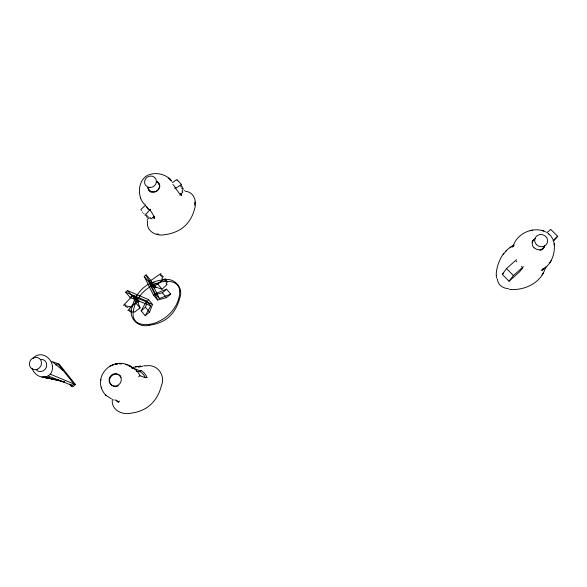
<?xml version="1.0" encoding="UTF-8"?>
<svg xmlns="http://www.w3.org/2000/svg" width="587" height="587" viewBox="0 0 587 587"><rect width="100%" height="100%" fill="white"/><g stroke="black" fill="none" stroke-linecap="round" stroke-linejoin="round"><path stroke-width="0.88" d="M112.396 399.321C110.738 409.499 121.678 415.207 130.475 413.233A38.837 36.93 -53.9 0 0 142.047 410.174C148.342 407.532 153.574 402.682 156.942 396.768A38.793 36.849 -54.4 0 0 161.41 385.652C165.908 374.858 156.795 363.302 145.194 366.017M147.227 220.272L147.271 219.274M147.638 221.079C145.51 231.146 156.487 236.737 165.079 234.595A36.717 34.391 -30.1 0 0 176.173 231.601C182.117 229.121 187.143 224.645 190.386 219.09A36.651 34.332 -30.6 0 0 194.59 208.847C197.1 201.715 194.092 191.876 185.463 191.355M143.683 213.433L144.086 213.719M132.559 367.645L131.987 367.308L132.765 367.763C113.254 353.11 89.517 377.867 106.02 395.491M100.927 379.422L100.817 380.42M194.583 205.186L194.708 202.053M142.355 212.01L142.773 212.201M545.55 267.136C541.735 282.824 524.492 290.763 509.465 289.457M141.151 310.868L145.4 307.25L148.342 299.509L127.518 290.602L125.662 292.172L130.109 297.47L150.793 305.915L145.253 315.755L141.151 310.868L146.625 300.977L125.662 292.172M145.253 315.755L149.509 312.123L152.517 304.44L148.342 299.509M177.054 180.488C177.142 178.338 173.356 182.263 172.409 182.667M513.06 246.503C516.721 233.208 533.73 225.826 545.961 232.012M512.745 247.186L513.955 245.205L513.5 245.726M541.647 270.291L543.518 268.831L542.183 269.873C551.67 264.605 555.874 252.579 553.915 242.248M542.102 275.01L543.327 272.838M549.902 262.763L551.134 260.613M136.786 295.745C140.095 290.081 145.187 285.495 151.248 282.949A38.06 36.409 -43.4 0 1 162.467 279.948C173.789 276.712 184.289 287.337 179.585 298.519A37.641 35.704 -41.2 0 1 175.242 309.195C171.969 314.948 166.803 319.585 160.699 322.168A37.693 35.778 -40.5 0 1 149.355 325.183M522.511 268.076L519.392 272.016L509.017 281.224L502.325 274.378L506.508 268.545L516.494 259.696M503.837 253.408L503.147 254.347L507.674 249.292L513.918 245.072M503.587 253.745C499.016 259.381 495.949 269.734 496.279 275.105M509.017 281.224L513.398 275.567L523.399 266.696M542.843 269.418L543.709 268.45L542.058 270.13L543.709 268.45M553.196 241.653L557.65 236.297L550.694 229.407L546.739 232.914M133.088 295.334L129.309 299.282A33.217 10.639 -38.9 0 1 127.863 300.676L123.505 305.328L125.794 304.895L125.354 306.473L127.1 305.915L126.931 307.478L129.426 306.289L130.035 307.118A1.247 0.374 -39.2 0 0 130.38 307.016L135.81 302.899L133.601 297.301L134.827 296.024L139.156 301.16L137.93 302.437L140.051 307.948L134.621 312.079A1.247 0.367 -39.3 0 1 134.276 312.181L133.682 311.367L131.195 312.577L131.385 311.029L129.639 311.609L130.094 310.039L127.827 310.494L132.2 305.849A33.276 10.405 -39 0 0 133.645 304.448L137.431 300.5L137.842 300.625L133.088 295.334L137.431 300.5M506.61 250.275L505.561 251.353M179.783 195.185L182.696 192.243A1.203 0.44 -41.6 0 0 182.828 191.905L182.007 191.032L183.423 188.669L181.801 188.486L182.579 186.893L180.833 186.827L181.471 184.553L177.215 179.791M502.325 274.378L503.624 273.234M553.02 240.406L557.65 236.297M542.513 269.66L542.99 269.235M153.713 286.669L158.307 283.484A32.894 10.383 -40 0 0 159.935 282.274L165.329 278.612L164.742 280.579L166.525 280.241L165.82 281.745L167.566 281.635L166.128 283.763L167.031 284.313A1.24 0.367 -40.1 0 1 166.906 284.607L162.063 289.215L155.893 287.168L154.403 288.195L150.059 283.088L151.549 282.068L157.793 284.211L162.628 279.617A1.233 0.374 -40 0 0 162.753 279.317L161.836 278.752L163.259 276.609L161.476 276.646L162.188 275.186L160.361 275.45L160.963 273.527L155.57 277.159A32.835 10.617 -40 0 1 153.941 278.37L149.34 281.533L153.845 287.028L149.34 281.533M138.671 376.817L139.933 375.731L144.607 377.404A88.82 21.337 -40.6 0 0 145.921 377.544L146.948 377.551M115.624 400.018A15.328 14.565 -56.1 0 0 118.303 402.205L119.609 401.075M71.284 386.268L73.933 384.008L75.474 384.551L72.839 386.796L71.284 386.268L69.604 384.155M153.508 295.114L162.357 292.81L166.591 289.208L170.722 294.043L166.488 297.653L157.69 300.038L153.508 295.114L144.197 276.462L146.046 274.892L150.521 280.146L159.415 298.57L170.722 294.043M130.109 297.47L131.965 295.892L152.517 304.44M157.69 300.038L148.665 281.716L150.521 280.146M55.882 365.055L57.636 363.566L59.258 364.219L75.474 384.551M154.564 216.405L151.204 218.731A1.211 0.44 -40.5 0 1 150.881 218.782L150.36 217.652L147.968 218.569L148.21 216.72L146.552 217.036L147.051 215.216L144.901 215.268L149.208 210.55A32.168 12.437 -40.3 0 0 150.624 209.155M544.435 268.332L546.306 266.887M145.95 176.261C137.732 182.674 137.439 196.359 144.064 204.034M511.108 246.709L509.927 247.509M512.29 245.982L511.328 246.569M146.266 176.056L146.926 175.66M51.766 361.526L57.636 363.566L73.933 384.008L50.203 374.154A8.079 7.506 -53.3 0 1 48.127 375.915C43.504 378.718 37.385 376.487 34.317 372.393A15.299 14.22 -52.6 0 1 32.175 368.511M147.601 175.3C155.694 171.661 166.532 173.943 171.771 181.31M109.791 366.163L113.783 364.586M146.046 274.892L155.232 293.654L166.591 289.208M532.424 230.155L530.127 230.706M131.664 367.697L137.585 366.471M131.473 367.748L132.845 367.44L131.128 367.822M141.496 210.425C139.207 209.999 144.292 206.719 144.945 205.663A32.109 12.65 -40.3 0 0 145.385 205.237M135.37 366.875L140.667 366.024M149.355 325.191C137.916 328.419 127.526 317.552 132.369 306.37A37.935 36.306 -42.7 0 1 136.793 295.753M143.661 365.767L144.798 365.716M132.288 367.976L133.52 368.093M156.898 233.949L158.769 234.228M506.647 288.51L508.709 288.819M132.86 368.034L132.163 367.924L133.953 368.269M41.86 377.037L56.8 379.576M55.097 379.253L42.851 377.155L58.905 380.244M58.942 380.178L43.827 377.17L60.476 380.824M136.998 371.336L137.409 371.417A86.92 21.734 -40.5 0 0 138.708 371.6C139.831 372.107 142.274 370.206 140.139 370.514A88.608 22.181 -40.6 0 1 138.803 370.346L134.027 368.541A17.948 17.045 -55.2 0 1 139.963 375.717M184.259 190.606L184.736 190.709M58.759 380.317L44.773 377.089L64.599 382.071M136.8 371.285L136.404 371.182M506.009 288.342C502.054 287.571 498.554 284.636 497.578 280.652M45.691 376.92L64.614 381.976M542.102 230.5L543.753 231.029M113.673 399.835L114.289 400.07M48.127 375.915L72.172 385.52L71.592 384.793M181.471 184.553L176.254 187.833A31.962 12.349 -41.7 0 1 175.234 188.559M111.413 398.881L105.425 394.956M133.183 367.998L132.391 367.579L133.851 368.343M116.021 400.033L116.468 400.305M547.987 233.259L550.877 235.981L552.91 239.291M116.886 400.591L117.283 400.899A95.145 21.161 -37.5 0 1 117.958 401.596L118.325 402.176M52.896 362.172L63.213 370.558M548.331 233.516L548.955 234.015M506.508 268.545L513.398 275.567M157.793 284.211L162.063 289.215M162.357 292.81L166.488 297.653M151.549 282.068L155.893 287.168M144.197 276.462L148.665 281.716M155.232 293.654L159.415 298.57M146.625 300.977L150.793 305.915M145.4 307.25L149.509 312.123M133.601 297.301L137.93 302.437M127.518 290.602L131.965 295.892M135.81 302.899L140.051 307.948M170.934 180.224L171.316 180.686M170.45 179.644L170.817 180.092M146.809 206.815L148.1 209.288M140.337 197.254L140.587 198.01M101.573 388.403L101.258 387.222M497.196 278.803L497.453 280.036M154.52 218.489L154.271 217.388A87.346 31.933 -38.3 0 0 153.787 215.935L150.448 210.425A16.898 15.812 -30.1 0 1 144.725 203.916M554.157 243.458L554.377 245.058M496.485 278.033L496.294 275.406M119.983 375.907A6.354 6.017 -42.7 0 1 118.978 384.544A6.354 6.017 -42.7 0 1 110.327 384.184M110.363 384.008A6.303 5.943 -67.6 0 1 111.369 375.166A6.303 5.943 -67.6 0 1 119.814 375.907M110.95 384.382A6.34 6.002 -41.2 0 1 111.824 375.658A6.34 6.002 -41.2 0 1 120.57 376.135M120.761 376.656A6.281 5.914 -69.3 0 1 121.105 377.272M118.376 385.725A6.281 5.914 -69.3 0 1 111.126 384.36M141.203 370.514A15.299 14.565 -55.2 0 1 146.985 377.536M139.933 371.6A14.103 13.428 -55.3 0 1 145.407 377.808M133.843 368.643A39.292 37.531 -58.9 0 1 134.46 368.401M138.239 367.191A39.292 37.531 -58.9 0 1 142.758 366.281M40.899 359.332A6.296 5.841 -52.9 0 1 46.285 367.352A6.296 5.841 -52.9 0 1 36.665 370.287M52.346 366.589A10.008 9.289 -53.2 0 1 50.306 374.235M33.158 358.466A9.238 8.57 -52.7 0 1 33.716 357.71A8.057 7.47 -52.6 0 1 35.814 355.986C39.799 353.565 45.082 354.922 48.266 358.048A14.785 13.714 -53.3 0 1 52.47 366.391M157.089 181.735A5.951 5.554 -29.9 0 1 156.942 191.091A5.951 5.554 -29.9 0 1 147.99 188.016M158.182 182.652A5.965 5.488 -17.8 0 1 157.411 190.386A5.965 5.488 -17.8 0 1 149.157 190.217M157.045 181.515A5.943 5.554 -44.2 0 1 158.16 182.55M149.054 190.173A5.943 5.554 -44.2 0 1 147.88 187.591M149.648 190.922A5.951 5.459 -16.3 0 1 148.438 188.955M156.993 182.197A5.951 5.459 -16.3 0 1 158.637 183.401M158.739 183.438A5.921 5.54 -46.1 0 1 159.847 186.578M151.233 192.272A5.921 5.54 -46.1 0 1 149.942 191.325M154.506 218.518A14.44 13.545 -30.7 0 1 152.921 217.461M154.55 216.794A13.318 12.488 -30.7 0 1 153.897 216.302M172.901 184.494A16.898 15.805 -30 0 1 176.049 188.926L179.813 194.048A84.924 31.001 -43.7 0 0 180.913 194.972L181.787 195.544A14.426 13.53 -29.7 0 0 180.701 193.402M174.728 188.207A84.726 31.727 -43.8 0 1 174.544 188.045M544.817 245.689A6.428 5.848 24.9 0 1 534.302 247.824M533.987 247.963A6.479 6.119 8.8 0 1 535.586 238.359M544.384 246.232A6.464 6.112 7.7 0 1 539.827 250.436M532.123 242.277A6.406 5.797 25.7 0 1 534.185 239.591M521.916 266.425A34.662 1.834 -42.5 0 1 521.381 266.909M516.743 261.178A34.596 2.113 -42.6 0 1 516.215 261.663M544.252 246.202A6.435 5.995 17.9 0 1 541.581 249.813M532.167 241.983A6.435 5.995 17.9 0 1 533.957 239.841M179.776 291.167C179.673 304.235 170.318 316.114 158.695 321.419C150.565 325.807 133.667 327.443 133.044 314.625C133.293 301.615 142.59 289.824 154.19 284.541C162.269 280.219 178.969 278.495 179.776 291.167M117.716 363.837L115.566 364.16L117.716 363.837M121.414 363.779L119.565 363.735L121.414 363.779M127.1 364.894L125.361 364.38L127.1 364.894M129.441 365.848L128.274 365.319L129.441 365.848M130.248 366.251L129.096 365.686L131.4 366.912L130.248 366.251M169.922 179.094L168.924 178.169L169.922 179.094M37.319 369.282A6.406 5.936 -52.7 0 0 39.564 358.591A6.406 5.936 -52.7 0 0 29.482 362.627A6.406 5.936 -52.7 0 0 37.319 369.282M149.773 187.488A6.053 5.635 -29.9 0 0 155.966 179.189A6.053 5.635 -29.9 0 0 145.737 178.595A6.053 5.635 -29.9 0 0 149.773 187.488M536.32 244.515A6.545 6.09 17.7 0 0 547.348 242.761A6.545 6.09 17.7 0 0 539.82 234.558A6.545 6.09 17.7 0 0 536.32 244.515"/></g></svg>
